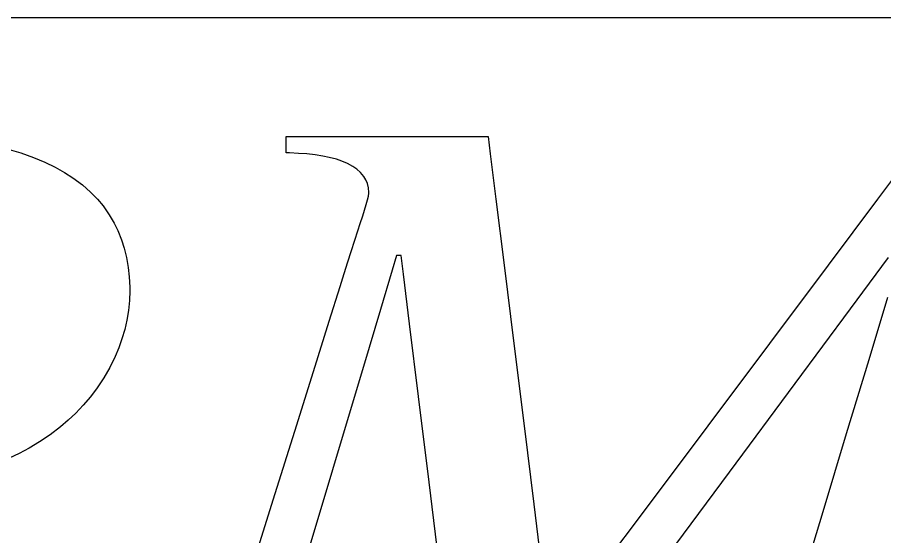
# Model space of a CAD drawing. Header units: millimetres. Extents: x 1486 to 1864, y -263 to 5.
# Drawn here: x 1667.93 to 1685.57, y -251.77 to -241.2 of the extents above; entities that cross this region are included whole.
import ezdxf

# ---------------------------------------------------------------- set-up
doc = ezdxf.new("R2010")
doc.units = ezdxf.units.MM
doc.header["$LTSCALE"] = 10
doc.layers.get('0').update_dxf_attribs({"linetype": 'CONTINUOUS'})

# ---------------------------------------------------------------- blocks, each defined once
blk = doc.blocks.new('PMI')
for points in [[(60.382, -2.437, 0), (61.049, -2.632, 0), (61.659, -2.846, 0), (62.211, -3.076, 0), (62.709, -3.318, 0), (63.154, -3.568, 0), (63.55, -3.824, 0), (64.015, -4.172, 0), (64.407, -4.518, 0), (64.737, -4.857, 0), (65.012, -5.186, 0), (65.313, -5.612, 0), (65.546, -6.008, 0), (65.725, -6.374, 0), (65.905, -6.822, 0), (66.03, -7.211, 0), (66.141, -7.661, 0), (66.225, -8.144, 0), (66.276, -8.606, 0), (66.3, -9.104, 0), (66.302, -9.276, 0), (66.285, -9.746, 0), (66.236, -10.217, 0), (66.158, -10.683, 0), (66.052, -11.14, 0), (65.921, -11.586, 0), (65.768, -12.019, 0), (65.595, -12.436, 0), (65.333, -12.971, 0), (65.044, -13.474, 0), (64.731, -13.944, 0), (64.4, -14.382, 0), (64.054, -14.788, 0), (63.697, -15.162, 0), (63.332, -15.508, 0), (62.961, -15.824, 0), (62.458, -16.209, 0), (61.957, -16.549, 0), (61.46, -16.849, 0), (60.972, -17.113, 0), (60.495, -17.344, 0)], [(98.615, -23.464, 0), (99.692, -19.901, 0), (100.825, -16.153, 0), (101.903, -12.59, 0), (102.811, -9.585, 0)], [(102.825, -7.661, 0), (100.987, -10.146, 0), (98.325, -13.743, 0), (95.17, -18.007, 0), (91.85, -22.494, 0)], [(81.249, -22.841, 0), (80.713, -18.492, 0), (80.204, -14.358, 0), (79.775, -10.872, 0), (79.479, -8.464, 0), (79.368, -7.565, 0), (79.361, -7.565, 0), (79.341, -7.565, 0), (79.312, -7.565, 0), (79.278, -7.565, 0), (79.242, -7.565, 0), (79.208, -7.565, 0), (79.179, -7.565, 0), (79.159, -7.565, 0), (79.152, -7.565, 0), (78.94, -8.275, 0), (78.372, -10.175, 0), (77.549, -12.926, 0), (76.573, -16.188, 0), (75.547, -19.62, 0), (74.572, -22.882, 0)], [(72.402, -21.916, 0), (73.302, -19.047, 0), (74.248, -16.029, 0), (75.147, -13.16, 0), (75.905, -10.741, 0), (76.429, -9.069, 0), (76.625, -8.446, 0), (76.802, -7.872, 0), (76.959, -7.382, 0), (77.139, -6.83, 0), (77.285, -6.387, 0), (77.402, -6.033, 0), (77.523, -5.66, 0), (77.61, -5.385, 0), (77.689, -5.118, 0), (77.751, -4.887, 0), (77.788, -4.713, 0), (77.807, -4.572, 0), (77.808, -4.535, 0), (77.79, -4.307, 0), (77.741, -4.104, 0), (77.666, -3.923, 0), (77.57, -3.762, 0), (77.414, -3.575, 0), (77.238, -3.417, 0), (77.048, -3.285, 0), (76.779, -3.139, 0), (76.509, -3.025, 0), (76.247, -2.937, 0), (75.908, -2.847, 0), (75.602, -2.784, 0), (75.235, -2.726, 0), (74.828, -2.68, 0), (74.427, -2.65, 0), (73.984, -2.631, 0), (73.829, -2.628, 0), (73.829, -2.601, 0), (73.829, -2.529, 0), (73.829, -2.425, 0), (73.829, -2.302, 0), (73.829, -2.172, 0), (73.829, -2.049, 0), (73.829, -1.945, 0), (73.829, -1.873, 0), (73.829, -1.846, 0), (74.163, -1.846, 0), (75.057, -1.846, 0), (76.352, -1.846, 0), (77.888, -1.846, 0), (79.503, -1.846, 0), (81.039, -1.846, 0), (82.334, -1.846, 0), (83.228, -1.846, 0), (83.562, -1.846, 0), (83.663, -2.666, 0), (83.935, -4.863, 0), (84.329, -8.043, 0), (84.796, -11.814, 0), (85.286, -15.782, 0), (85.753, -19.552, 0), (86.147, -22.733, 0)], [(88.941, -22.733, 0), (91.323, -19.552, 0), (94.148, -15.782, 0), (97.12, -11.814, 0), (99.945, -8.043, 0), (102.327, -4.863, 0), (103.973, -2.666, 0)]]:
    blk.add_polyline3d(points)
blk = doc.blocks.new('lib27')
at = {"xscale": 0.4493717774548713, "yscale": 0.4493717774537913, "zscale": 0.4493717774548713}
blk.add_blockref('PMI', (-32.94, 8.559), dxfattribs=at)

msp = doc.modelspace()

# ---------------------------------------------------------------- linework, layer by layer
at = {"color": 3}
msp.add_line((1629.5589, -241.2023), (1863.0909, -241.2023), dxfattribs=at)

# ---------------------------------------------------------------- block references
at = {"lineweight": 0, "xscale": 0.9395540280000144, "yscale": 0.9395540280000144, "zscale": 0.9395540280000144}
msp.add_blockref('lib27', (1673.1728, -250.892), dxfattribs=at)

doc.saveas('drawing.dxf')
